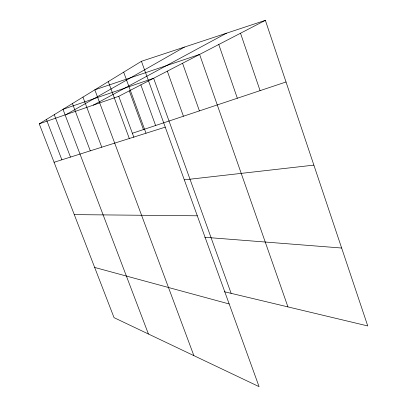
<?xml version="1.0" encoding="UTF-8"?>
<svg xmlns="http://www.w3.org/2000/svg" width="407" height="407" viewBox="0 0 407 407"><rect width="100%" height="100%" fill="white"/><g stroke="black" fill="none" stroke-linecap="round" stroke-linejoin="round"><path stroke-width="0.61" d="M141.438 61.294L259.076 386.65L114.046 317.653L39.25 123.85L141.438 61.294L265.374 20.35L367.75 325.941L224.399 291.743M66.28 114.489L184.422 47.095M93.3 105.133L226.506 33.191M39.25 123.85L118.758 96.322L265.374 20.35M132.367 133.262L286.024 81.985M54.075 162.266L165.252 127.152M184.407 179.843L313.873 165.12M74.278 214.616L197.303 215.796M204.802 237.286L341.646 248.026M94.663 267.44L229.182 303.973M46.388 119.48L61.879 159.798M54.258 114.662L70.477 157.087M148.418 334.005L62.988 109.32L153.612 78.261L231.13 293.35M72.415 103.546L90.288 150.829M82.962 97.09L101.775 147.202M193.869 355.632L94.831 89.825L199.603 54.431L287.937 306.903M108.287 81.588L129.309 138.502M118.758 96.322L133.888 137.388M123.672 72.166L146.006 133.231M129.289 90.868L143.452 129.563M140.853 84.875L155.616 125.504M167.323 71.154L183.425 116.224M182.565 63.258L199.415 110.887M218.778 44.495L237.342 98.229M240.517 33.232L260.073 90.644"/></g></svg>
